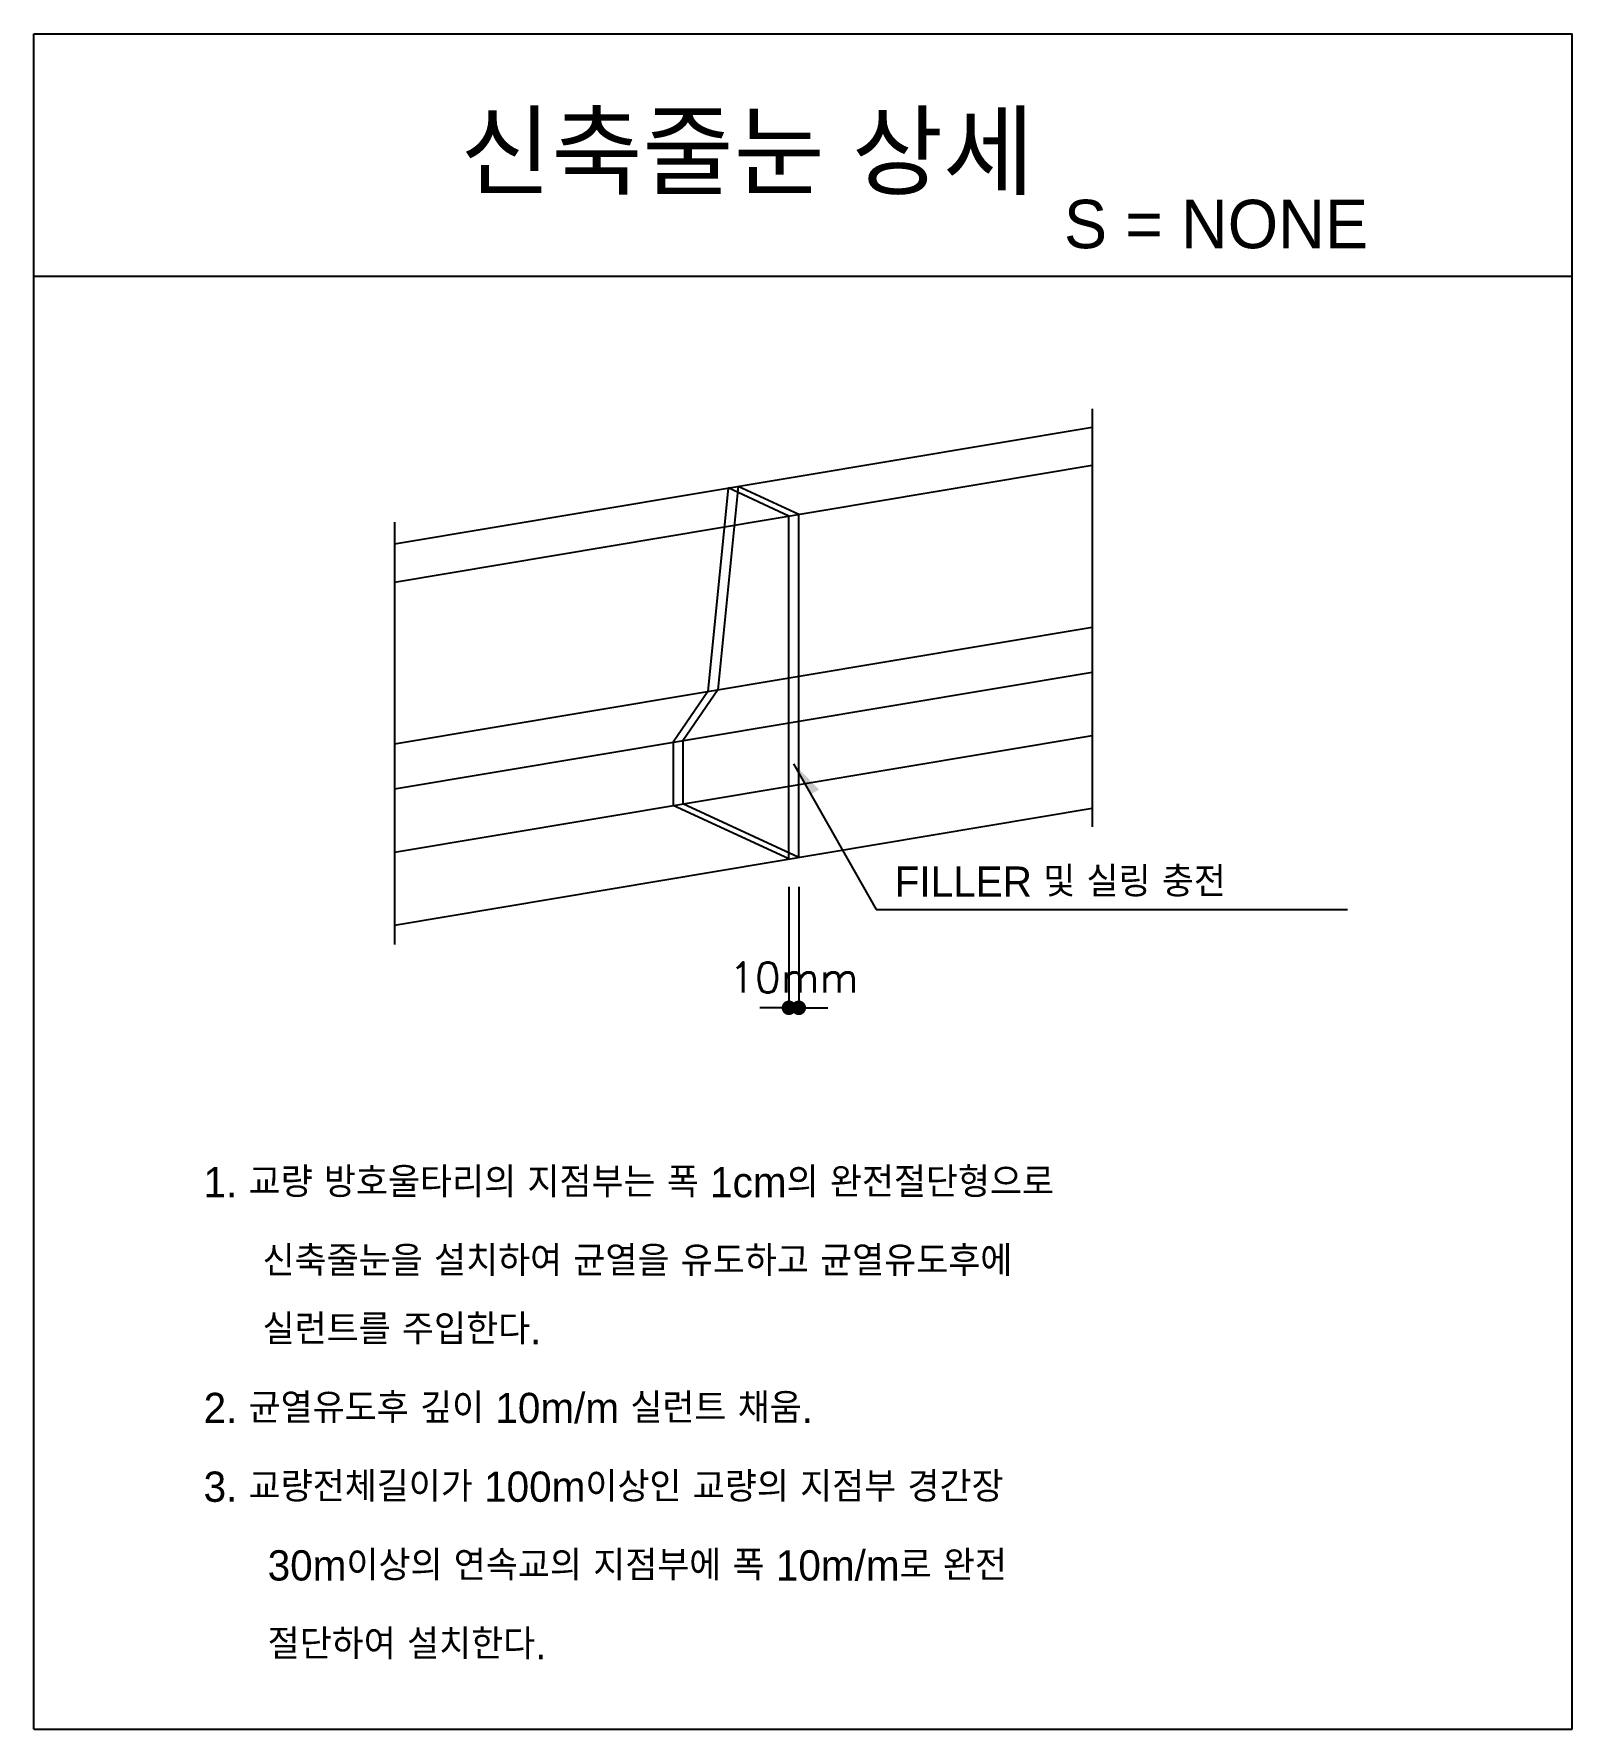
# Model space of a CAD drawing. Extents: x 0 to 127, y -140 to 0.
import ezdxf
from ezdxf.enums import TextEntityAlignment as Align

# ---------------------------------------------------------------- set-up
doc = ezdxf.new("R2010")
doc.units = 0
doc.header["$LTSCALE"] = 300
doc.linetypes.add('CENTER', pattern=[2, 1.25, -0.25, 0.25, -0.25])
doc.linetypes.add('HIDDEN', pattern=[0.375, 0.25, -0.125])
doc.layers.get('0').update_dxf_attribs({"linetype": 'CONTINUOUS'})
doc.layers.add('txt', color=7, linetype='CONTINUOUS')
doc.styles.add('GHS', font='djdg.shx', dxfattribs={"bigfont": 'ghs.shx'})
doc.styles.add('ROMANS', font='ROMANS.SHX')
doc.styles.add('주TITLE', font='taegulim.TTF')

# ---------------------------------------------------------------- blocks, each defined once
blk = doc.blocks.new('DOT')
at = {"color": 1}
blk.add_line((0, 0), (-1, 0), dxfattribs=at)
at = {"color": 7, "const_width": 0.5}
blk.add_lwpolyline([(-0.25, 0, 1), (0.25, 0, 1)], format="xyb", close=True, dxfattribs=at)
blk = doc.blocks.new('arw1')
at = {"color": 1}
blk.add_solid([(0, 0), (2.9, 0.78), (2.9, 0)], dxfattribs=at)

msp = doc.modelspace()

# ---------------------------------------------------------------- linework, layer by layer
at = {"color": 7}
for p, q in [((0, -140), (0, 0)), ((127, -140), (127, 0))]:
    msp.add_line(p, q, dxfattribs=at)
for p, q in [((0, 0), (127, 0)), ((0, -20), (127, -20)), ((0, -140), (127, -140))]:
    msp.add_line(p, q)
at = {"color": 1, "linetype": 'CENTER'}
for p, q in [((87.38, -30.96), (87.38, -65.48)), ((29.76, -40.32), (29.76, -75.2))]:
    msp.add_line(p, q, dxfattribs=at)
at = {"color": 4}
for p, q in [((29.76, -42.12), (87.38, -32.47)), ((29.76, -45.27), (87.38, -35.62)), ((62.34, -39.82), (57.33, -37.5)), ((63.15, -39.68), (58.14, -37.37)), ((62.34, -68.14), (62.34, -39.82)), ((63.15, -68.01), (63.15, -39.68)), ((29.76, -73.6), (87.38, -63.95))]:
    msp.add_line(p, q, dxfattribs=at)
at = {"color": 1, "linetype": 'HIDDEN'}
for p, q in [((57.33, -37.5), (55.65, -54.3)), ((58.14, -37.37), (56.46, -54.17)), ((29.76, -58.64), (87.38, -48.99)), ((29.76, -62.36), (87.38, -52.71)), ((55.65, -54.3), (52.77, -58.5)), ((56.46, -54.17), (53.58, -58.37)), ((29.76, -67.58), (87.38, -57.93)), ((52.77, -58.5), (52.77, -63.73)), ((53.58, -58.37), (53.58, -63.59)), ((62.34, -68.14), (52.77, -63.73)), ((63.15, -68.01), (53.58, -63.59))]:
    msp.add_line(p, q, dxfattribs=at)
at = {"color": 1}
for p, q in [((62.72, -60.27), (69.55, -72.31)), ((62.34, -70.43), (62.34, -80.43)), ((63.15, -70.43), (63.15, -80.43)), ((69.55, -72.31), (108.45, -72.31)), ((61.14, -80.43), (59.94, -80.43)), ((62.34, -80.43), (63.15, -80.43)), ((64.35, -80.43), (65.55, -80.43))]:
    msp.add_line(p, q, dxfattribs=at)

# ---------------------------------------------------------------- block references
at = {"rotation": 299.5565519339162}
msp.add_blockref('arw1', (62.72, -60.27), dxfattribs=at)
at = {"color": 1, "xscale": 1.19999999999709, "yscale": 1.200000000000045, "zscale": 1.2}
msp.add_blockref('DOT', (62.34, -80.43), dxfattribs=at)
at = {"color": 1, "xscale": 1.19999999999709, "yscale": 1.200000000000045, "zscale": 1.2, "rotation": 180}
msp.add_blockref('DOT', (63.15, -80.43), dxfattribs=at)

# ---------------------------------------------------------------- texts
at = {"color": 7, "style": 'GHS'}
msp.add_text('FILLER 및 실링 충전', height=2.5, dxfattribs=at).set_placement((71.07, -71.26))
at = {"color": 7, "insert": (62.74, -77.93), "char_height": 2.5, "attachment_point": 5, "style": 'ROMANS'}
msp.add_mtext('\\A1;10mm', dxfattribs=at)
at = {"layer": 'txt', "color": 6, "style": '주TITLE'}
msp.add_text('신축줄눈 상세', height=6, dxfattribs=at).set_placement((58.89, -12.67), align=Align.CENTER)
at = {"layer": 'txt', "color": 4, "style": '주TITLE'}
msp.add_text('S = NONE', height=4, dxfattribs=at).set_placement((97.6, -17.7), align=Align.CENTER)
at = {"layer": 'txt', "color": 7, "style": 'GHS'}
for s, p in [('1. 교량 방호울타리의 지점부는 폭 1cm의 완전절단형으로', (14.01, -96.08)), ('신축줄눈을 설치하여 균열을 유도하고 균열유도후에', (18.88, -102.58)), ('실런트를 주입한다.', (18.88, -108.23)), ('2. 균열유도후 깊이 10m/m 실런트 채움.', (14.01, -114.73)), ('3. 교량전체길이가 100m이상인 교량의 지점부 경간장 ', (14.01, -121.23)), ('30m이상의 연속교의 지점부에 폭 10m/m로 완전 ', (19.3, -127.73)), ('절단하여 설치한다.', (19.3, -134.23))]:
    msp.add_text(s, height=2.5, dxfattribs=at).set_placement(p)

doc.saveas('drawing.dxf')
